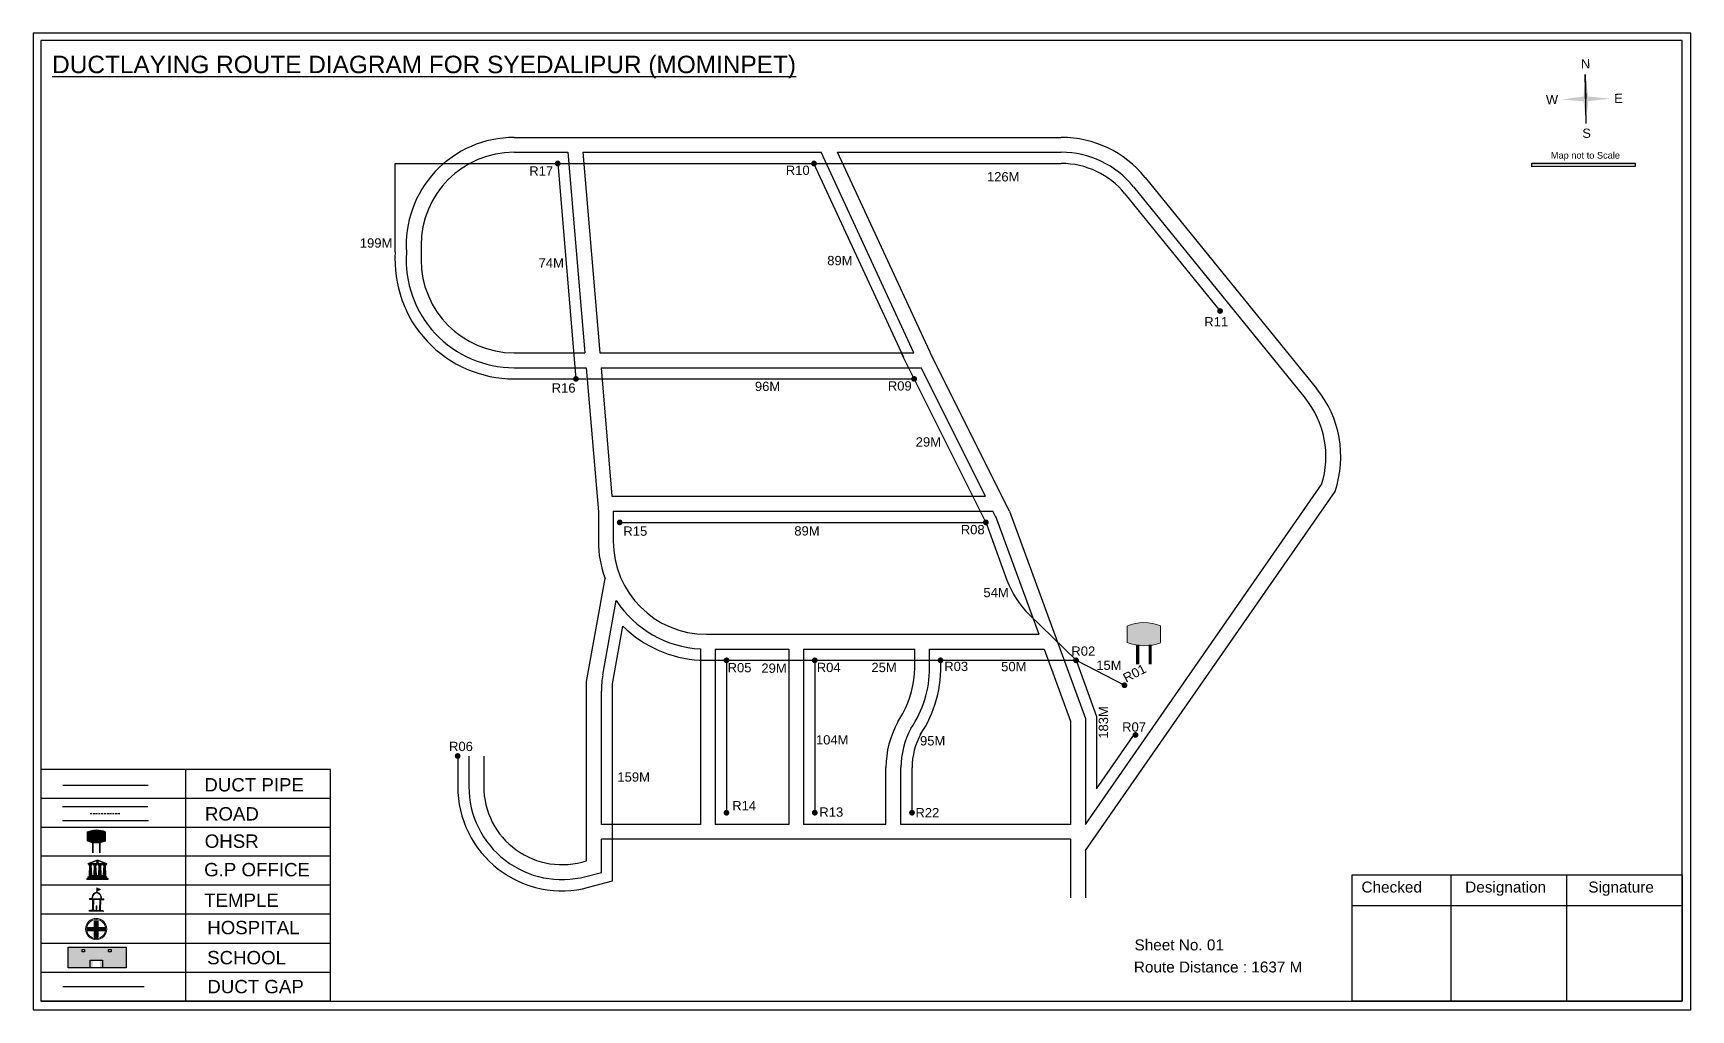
# Model space of a CAD drawing. Header units: inches. Extents: x 660 to 7040, y 655 to 1179.
# Drawn here: x 2349 to 3239, y 655 to 1179 of the extents above; entities that cross this region are included whole.
import ezdxf

# ---------------------------------------------------------------- set-up
doc = ezdxf.new("R2010")
doc.units = ezdxf.units.IN
doc.header["$MEASUREMENT"] = 0
doc.linetypes.add('DASHEDX2', pattern=[1.5, 1, -0.5])
for name, color, linetype in [('LANDMARK', 7, 'Continuous'), ('OHT', 7, 'Continuous'), ('pipe', 5, 'Continuous')]:
    doc.layers.add(name, color=color, linetype=linetype)
doc.styles.get("Standard").update_dxf_attribs({"font": 'arial.ttf'})

# ---------------------------------------------------------------- blocks, each defined once
blk = doc.blocks.new('OHT')
at = {"linetype": 'Continuous', "lineweight": 0, "true_color": 0x0ffffc}
blk.add_hatch(color=4, dxfattribs=at).paths.add_polyline_path([(0.012, 1), (0, 1, 0.101323), (-0.4, 0.916), (-0.4, 0.525, 0.194075), (0.399, 0.521), (0.399, 0.921, 0.097877)])
at = {"color": 4, "linetype": 'Continuous', "lineweight": 0, "true_color": 0x0ffffc, "flags": 128}
for points in [[(-0.4, 0.525), (-0.4, 0.916)], [(0.399, 0.521), (0.399, 0.921)]]:
    blk.add_lwpolyline(points, dxfattribs=at)
at = {"color": 4, "linetype": 'Continuous', "lineweight": 0, "true_color": 0x0ffffc, "const_width": 0.075, "flags": 128}
for points in [[(-0.15, 0), (-0.15, 0.475)], [(0.15, 0), (0.15, 0.473)]]:
    blk.add_lwpolyline(points, dxfattribs=at)
at = {"color": 4, "linetype": 'Continuous', "lineweight": 0, "true_color": 0x0ffffc}
for centre, radius, start, end in [((0.006, -0.019), 1.019, 67.3109, 113.4711), ((0.004, 1.513), 1.068, 247.7682, 291.7007)]:
    blk.add_arc(centre, radius, start, end, dxfattribs=at)
blk = doc.blocks.new('Government_Office')
at = {"linetype": 'Continuous', "lineweight": 0, "true_color": 0xff0000}
h = blk.add_hatch(color=1, dxfattribs=at)
h.paths.add_polyline_path([(0.44, 0.72), (0.45, 0.75), (0, 0.93), (-0.45, 0.75), (-0.44, 0.72)])
h.paths.add_polyline_path([(0.355, 0.75), (-0.355, 0.75), (0, 0.9)], flags=16)
h.paths.add_polyline_path([(0, 0.778, -1), (0, 0.872, -1)], flags=0)
h = blk.add_hatch(color=1, dxfattribs=at)
edge = h.paths.add_edge_path()
edge.add_arc((0, 0.825), 0.0467, 90, 270)
edge.add_arc((0, 0.825), 0.0467, 270, 450)
for points in [[(-0.5, 0.05), (0.5, 0.05), (0.5, 0), (-0.5, 0)], [(-0.45, 0.075), (-0.45, 0.12), (0.45, 0.12), (0.45, 0.075)], [(-0.4, 0.14), (-0.4, 0.18), (0.4, 0.18), (0.4, 0.14)]]:
    blk.add_hatch(color=1, dxfattribs=at).paths.add_polyline_path(points)
h = blk.add_hatch(color=1, dxfattribs=at)
edge = h.paths.add_edge_path()
edge.add_line((-0.27, 0.195), (-0.295, 0.675))
edge.add_line((-0.295, 0.675), (-0.29, 0.675))
edge.add_arc((-0.278, 0.688), 0.0176, 225.30401, 441.56588)
edge.add_line((-0.275, 0.705), (-0.395, 0.705))
edge.add_arc((-0.392, 0.688), 0.0176, 98.43412, 314.69599)
edge.add_line((-0.38, 0.675), (-0.375, 0.675))
edge.add_line((-0.375, 0.675), (-0.4, 0.195))
edge.add_line((-0.4, 0.195), (-0.27, 0.195))
h = blk.add_hatch(color=1, dxfattribs=at)
edge = h.paths.add_edge_path()
edge.add_line((-0.047, 0.195), (-0.072, 0.675))
edge.add_line((-0.072, 0.675), (-0.067, 0.675))
edge.add_arc((-0.054, 0.688), 0.0176, 225.30401, 441.56588)
edge.add_line((-0.052, 0.705), (-0.172, 0.705))
edge.add_arc((-0.169, 0.688), 0.0176, 98.43412, 314.69599)
edge.add_line((-0.157, 0.675), (-0.152, 0.675))
edge.add_line((-0.152, 0.675), (-0.177, 0.195))
edge.add_line((-0.177, 0.195), (-0.047, 0.195))
h = blk.add_hatch(color=1, dxfattribs=at)
edge = h.paths.add_edge_path()
edge.add_line((0.177, 0.195), (0.152, 0.675))
edge.add_line((0.152, 0.675), (0.157, 0.675))
edge.add_arc((0.169, 0.688), 0.0176, 225.30401, 441.56588)
edge.add_line((0.172, 0.705), (0.052, 0.705))
edge.add_arc((0.054, 0.688), 0.0176, 98.43412, 314.69599)
edge.add_line((0.067, 0.675), (0.072, 0.675))
edge.add_line((0.072, 0.675), (0.047, 0.195))
edge.add_line((0.047, 0.195), (0.177, 0.195))
h = blk.add_hatch(color=1, dxfattribs=at)
edge = h.paths.add_edge_path()
edge.add_line((0.4, 0.195), (0.375, 0.675))
edge.add_line((0.375, 0.675), (0.38, 0.675))
edge.add_arc((0.392, 0.688), 0.0176, 225.30401, 441.56588)
edge.add_line((0.395, 0.705), (0.275, 0.705))
edge.add_arc((0.278, 0.688), 0.0176, 98.43412, 314.69599)
edge.add_line((0.29, 0.675), (0.295, 0.675))
edge.add_line((0.295, 0.675), (0.27, 0.195))
edge.add_line((0.27, 0.195), (0.4, 0.195))
at = {"color": 1, "linetype": 'Continuous', "lineweight": 0, "true_color": 0xff0000, "flags": 128}
for points in [[(-0.45, 0.75), (-0.44, 0.72), (0.44, 0.72), (0.45, 0.75), (0, 0.93)], [(-0.355, 0.75), (0.355, 0.75), (0, 0.9)], [(-0.5, 0.05), (0.5, 0.05), (0.5, 0), (-0.5, 0)], [(-0.45, 0.075), (-0.45, 0.12), (0.45, 0.12), (0.45, 0.075)], [(-0.4, 0.14), (-0.4, 0.18), (0.4, 0.18), (0.4, 0.14)]]:
    blk.add_lwpolyline(points, close=True, dxfattribs=at)
for points in [[(0, 0.872, 1), (0, 0.778, 1)], [(-0.27, 0.195), (-0.295, 0.675), (-0.29, 0.675, 1.379694), (-0.275, 0.705), (-0.395, 0.705, 1.379694), (-0.38, 0.675), (-0.375, 0.675), (-0.4, 0.195)], [(-0.047, 0.195), (-0.072, 0.675), (-0.067, 0.675, 1.379694), (-0.052, 0.705), (-0.172, 0.705, 1.379694), (-0.157, 0.675), (-0.152, 0.675), (-0.177, 0.195)], [(0.177, 0.195), (0.152, 0.675), (0.157, 0.675, 1.379694), (0.172, 0.705), (0.052, 0.705, 1.379694), (0.067, 0.675), (0.072, 0.675), (0.047, 0.195)], [(0.4, 0.195), (0.375, 0.675), (0.38, 0.675, 1.379694), (0.395, 0.705), (0.275, 0.705, 1.379694), (0.29, 0.675), (0.295, 0.675), (0.27, 0.195)]]:
    blk.add_lwpolyline(points, format="xyb", close=True, dxfattribs=at)
blk = doc.blocks.new('Temple')
at = {"linetype": 'Continuous', "lineweight": 0, "true_color": 0xff0000}
h = blk.add_hatch(color=1, dxfattribs=at)
edge = h.paths.add_edge_path()
edge.add_line((0.175, 0.49), (0.225, 0.49))
edge.add_line((0.225, 0.49), (0.225, 0.497))
edge.add_line((0.225, 0.497), (0.307, 0.497))
edge.add_line((0.307, 0.497), (0.307, 0.533))
edge.add_line((0.307, 0.533), (0.257, 0.533))
edge.add_line((0.257, 0.533), (0.257, 0.54))
edge.add_line((0.257, 0.54), (0.2, 0.54))
edge.add_spline(control_points=[(0.2, 0.54), (0.2, 0.589), (0.19, 0.638), (0.142, 0.743), (0.092, 0.79), (0.027, 0.805), (0.02, 0.806), (0.012, 0.806)], knot_values=[4.712389, 4.712389, 4.712389, 4.712389, 5.278166, 5.278166, 6.117402, 6.117402, 6.223801, 6.223801, 6.223801, 6.223801], degree=3, periodic=0)
edge.add_line((0.012, 0.806), (0.012, 0.79))
edge.add_line((0.012, 0.79), (-0.012, 0.79))
edge.add_line((-0.012, 0.79), (-0.012, 0.806))
edge.add_spline(control_points=[(-0.012, 0.806), (-0.055, 0.802), (-0.096, 0.781), (-0.171, 0.699), (-0.197, 0.628), (-0.2, 0.55), (-0.2, 0.545), (-0.2, 0.54)], knot_values=[6.343965, 6.343965, 6.343965, 6.343965, 6.956638, 6.956638, 7.795874, 7.795874, 7.853982, 7.853982, 7.853982, 7.853982], degree=3, periodic=0)
edge.add_line((-0.2, 0.54), (-0.257, 0.54))
edge.add_line((-0.257, 0.54), (-0.257, 0.533))
edge.add_line((-0.257, 0.533), (-0.307, 0.533))
edge.add_line((-0.307, 0.533), (-0.307, 0.497))
edge.add_line((-0.307, 0.497), (-0.225, 0.497))
edge.add_line((-0.225, 0.497), (-0.225, 0.49))
edge.add_line((-0.225, 0.49), (-0.175, 0.49))
edge.add_line((-0.175, 0.49), (-0.175, 0.07))
edge.add_arc((-0.205, 0.07), 0.03, -90, 0, ccw=False)
edge.add_line((-0.205, 0.04), (-0.257, 0.04))
edge.add_line((-0.257, 0.04), (-0.257, 0.033))
edge.add_line((-0.257, 0.033), (-0.307, 0.033))
edge.add_line((-0.307, 0.033), (-0.307, 0))
edge.add_line((-0.307, 0), (0.307, 0))
edge.add_line((0.307, 0), (0.307, 0.033))
edge.add_line((0.307, 0.033), (0.257, 0.033))
edge.add_line((0.257, 0.033), (0.257, 0.04))
edge.add_line((0.257, 0.04), (0.205, 0.04))
edge.add_arc((0.205, 0.07), 0.03, 180, 270, ccw=False)
edge.add_line((0.175, 0.07), (0.175, 0.49))
h.paths.add_polyline_path([(0.125, 0.07, -0.414214), (0.095, 0.04), (0.05, 0.04), (0.05, 0.033), (-0.05, 0.033), (-0.05, 0.04), (-0.095, 0.04, -0.414214), (-0.125, 0.07), (-0.125, 0.497), (0.125, 0.497)], flags=16)
edge = h.paths.add_edge_path(flags=16)
edge.add_ellipse((0, 0.54), major_axis=(0, 0.242), ratio=0.722808, start_angle=270, end_angle=450, ccw=False)
edge.add_line((0.175, 0.54), (-0.175, 0.54))
h.paths.add_polyline_path([(0.012, 0.23), (0.012, 0.07), (-0.012, 0.07), (-0.012, 0.23)], flags=0)
h = blk.add_hatch(color=1, dxfattribs=at)
edge = h.paths.add_edge_path()
edge.add_line((0.012, 0.857), (0, 0.85))
edge.add_line((0, 0.85), (-0.003, 0.925))
edge.add_line((-0.003, 0.925), (-0.012, 0.925))
edge.add_line((-0.012, 0.925), (-0.012, 0.806))
edge.add_spline(control_points=[(-0.012, 0.806), (-0.004, 0.807), (0.004, 0.807), (0.012, 0.806)], knot_values=[6.223801, 6.223801, 6.223801, 6.223801, 6.343965, 6.343965, 6.343965, 6.343965], degree=3, periodic=0)
edge.add_line((0.012, 0.806), (0.012, 0.857))
h = blk.add_hatch(color=1, dxfattribs=at)
edge = h.paths.add_edge_path()
edge.add_line((0.012, 0.79), (0.012, 0.806))
edge.add_spline(control_points=[(0.012, 0.806), (0.004, 0.807), (-0.004, 0.807), (-0.012, 0.806)], knot_values=[6.223801, 6.223801, 6.223801, 6.223801, 6.343965, 6.343965, 6.343965, 6.343965], degree=3, periodic=0)
edge.add_line((-0.012, 0.806), (-0.012, 0.79))
edge.add_line((-0.012, 0.79), (0.012, 0.79))
at = {"linetype": 'Continuous', "lineweight": 0, "true_color": 0xe66000}
blk.add_hatch(color=32, dxfattribs=at).paths.add_polyline_path([(-0.006, 1), (0.147, 0.931), (0, 0.85)])
at = {"color": 1, "linetype": 'Continuous', "lineweight": 0, "true_color": 0xff0000, "flags": 128}
for points in [[(0.012, 0.925), (-0.012, 0.925), (-0.012, 0.79), (0.012, 0.79)], [(0.012, 0.23), (-0.012, 0.23), (-0.012, 0.07), (0.012, 0.07)]]:
    blk.add_lwpolyline(points, close=True, dxfattribs=at)
at = {"color": 32, "linetype": 'Continuous', "lineweight": 0, "true_color": 0xe66000, "flags": 128}
blk.add_lwpolyline([(-0.006, 1), (0.147, 0.931), (0, 0.85), (-0.006, 1)], dxfattribs=at)
at = {"color": 1, "linetype": 'Continuous', "lineweight": 0, "true_color": 0xff0000, "flags": 128}
blk.add_lwpolyline([(0.2, 0.54), (0.257, 0.54), (0.257, 0.533), (0.307, 0.533), (0.307, 0.497), (0.225, 0.497), (0.225, 0.49), (0.175, 0.49), (0.175, 0.07, 0.414214), (0.205, 0.04), (0.257, 0.04), (0.257, 0.033), (0.307, 0.033), (0.307, 0), (-0.307, 0), (-0.307, 0.033), (-0.257, 0.033), (-0.257, 0.04), (-0.205, 0.04, 0.414214), (-0.175, 0.07), (-0.175, 0.49), (-0.225, 0.49), (-0.225, 0.497), (-0.307, 0.497), (-0.307, 0.533), (-0.257, 0.533), (-0.257, 0.54), (-0.2, 0.54)], format="xyb", dxfattribs=at)
blk.add_lwpolyline([(-0.175, 0.54), (0.175, 0.54)], dxfattribs=at)
blk.add_lwpolyline([(0.125, 0.497), (0.125, 0.07, -0.414214), (0.095, 0.04), (0.05, 0.04), (0.05, 0.033), (-0.05, 0.033), (-0.05, 0.04), (-0.095, 0.04, -0.414214), (-0.125, 0.07), (-0.125, 0.497)], format="xyb", close=True, dxfattribs=at)
at = {"color": 1, "linetype": 'Continuous', "lineweight": 0, "true_color": 0xff0000}
blk.add_ellipse((0, 0.54), major_axis=(0, 0.242), ratio=0.722808, start_param=4.712389, end_param=7.853982, dxfattribs=at)
blk.add_open_spline([(0.2, 0.54), (0.2, 0.589), (0.19, 0.638), (0.142, 0.743), (0.092, 0.79), (-0.023, 0.816), (-0.085, 0.794), (-0.171, 0.699), (-0.197, 0.628), (-0.2, 0.55), (-0.2, 0.545), (-0.2, 0.54)], degree=3, knots=[4.712389, 4.712389, 4.712389, 4.712389, 5.278166, 5.278166, 6.117402, 6.117402, 6.956638, 6.956638, 7.795874, 7.795874, 7.853982, 7.853982, 7.853982, 7.853982], dxfattribs=at)
blk = doc.blocks.new('*U5')
at = {"color": 0, "linetype": 'DASHEDX2', "transparency": 16777216}
blk.add_line((-8.22, 0), (8.01, 0), dxfattribs=at)
blk = doc.blocks.new('Hospital')
at = {"linetype": 'Continuous', "lineweight": 0, "true_color": 0x000000}
h = blk.add_hatch(color=18, dxfattribs=at)
h.paths.add_polyline_path([(-0.5, 0, 1), (0.5, 0, 1)])
h.paths.add_polyline_path([(0.446, 0, -1), (-0.446, 0, -1)], flags=16)
at = {"linetype": 'Continuous', "true_color": 0xff0000}
blk.add_hatch(color=1, dxfattribs=at).paths.add_polyline_path([(-0.394, 0.08), (-0.08, 0.08), (-0.08, 0.394), (0.08, 0.394), (0.08, 0.08), (0.394, 0.08), (0.394, -0.08), (0.08, -0.08), (0.08, -0.394), (-0.08, -0.394), (-0.08, -0.08), (-0.394, -0.08)])
at = {"color": 1, "linetype": 'Continuous', "true_color": 0xff0000, "flags": 128}
blk.add_lwpolyline([(-0.394, 0.08), (-0.08, 0.08), (-0.08, 0.394), (0.08, 0.394), (0.08, 0.08), (0.394, 0.08), (0.394, -0.08), (0.08, -0.08), (0.08, -0.394), (-0.08, -0.394), (-0.08, -0.08), (-0.394, -0.08)], close=True, dxfattribs=at)
at = {"color": 18, "linetype": 'Continuous', "lineweight": 0, "true_color": 0x000000}
for radius in [0.5, 0.446]:
    blk.add_circle((0, 0), radius, dxfattribs=at)

msp = doc.modelspace()

# ---------------------------------------------------------------- hatches: boundary and pattern name
at = {"ltscale": 0.5}
h = msp.add_hatch(color=5, dxfattribs=at)
h.dxf.hatch_style = 1
h.paths.add_polyline_path([(2632.01, 1109.44, 1), (2628.89, 1109.44, 1)])
h = msp.add_hatch(color=5, dxfattribs=at)
h.dxf.hatch_style = 1
h.paths.add_polyline_path([(2769.63, 1109.44, 1), (2766.51, 1109.44, 1)])
at = {"true_color": 0x0093dd}
h = msp.add_hatch(color=142, dxfattribs=at)
h.dxf.hatch_style = 1
h.paths.add_polyline_path([(3153.56, 1109.56), (3153.56, 1107.71), (3209.07, 1107.84), (3209.07, 1109.68)])
at = {"ltscale": 0.5}
h = msp.add_hatch(color=5, dxfattribs=at)
h.dxf.hatch_style = 1
h.paths.add_polyline_path([(2987.7, 1030.23, 1), (2984.58, 1030.23, 1)])
h = msp.add_hatch(color=5, dxfattribs=at)
h.dxf.hatch_style = 1
h.paths.add_polyline_path([(2641.79, 993.77, 1), (2638.67, 993.77, 1)])
h = msp.add_hatch(color=5, dxfattribs=at)
h.dxf.hatch_style = 1
h.paths.add_polyline_path([(2823.43, 993.77, 1), (2820.32, 993.77, 1)])
h = msp.add_hatch(color=5, dxfattribs=at)
h.dxf.hatch_style = 1
h.paths.add_polyline_path([(2665.3, 916.72, 1), (2662.19, 916.72, 1)])
h = msp.add_hatch(color=5, dxfattribs=at)
h.dxf.hatch_style = 1
h.paths.add_polyline_path([(2861.93, 916.72, 1), (2858.81, 916.72, 1)])
h = msp.add_hatch(color=5, dxfattribs=at)
h.dxf.hatch_style = 1
h.paths.add_polyline_path([(2722.63, 842.64, 1), (2719.51, 842.64, 1)])
h = msp.add_hatch(color=5, dxfattribs=at)
h.dxf.hatch_style = 1
h.paths.add_polyline_path([(2770.05, 842.64, 1), (2766.93, 842.64, 1)])
h = msp.add_hatch(color=5, dxfattribs=at)
h.dxf.hatch_style = 1
h.paths.add_polyline_path([(2837.57, 842.64, 1), (2834.46, 842.64, 1)])
h = msp.add_hatch(color=5, dxfattribs=at)
h.dxf.hatch_style = 1
h.paths.add_polyline_path([(2910.35, 842.64, 1), (2907.23, 842.64, 1)])
h = msp.add_hatch(color=5, dxfattribs=at)
h.dxf.hatch_style = 1
h.paths.add_polyline_path([(2936.36, 829.25, 1), (2933.24, 829.25, 1)])
h = msp.add_hatch(color=5, dxfattribs=at)
h.dxf.hatch_style = 1
h.paths.add_polyline_path([(2942.27, 802.56, 1), (2939.15, 802.56, 1)])
h = msp.add_hatch(color=5, dxfattribs=at)
h.dxf.hatch_style = 1
h.paths.add_polyline_path([(2578.31, 791.25, 1), (2575.19, 791.25, 1)])
h = msp.add_hatch(color=5, dxfattribs=at)
h.dxf.hatch_style = 1
h.paths.add_polyline_path([(2722.63, 760.79, 1), (2719.51, 760.79, 1)])
h = msp.add_hatch(color=5, dxfattribs=at)
h.dxf.hatch_style = 1
h.paths.add_polyline_path([(2770.05, 760.79, 1), (2766.93, 760.79, 1)])
h = msp.add_hatch(color=5, dxfattribs=at)
h.dxf.hatch_style = 1
h.paths.add_polyline_path([(2822.27, 760.79, 1), (2819.15, 760.79, 1)])
at = {"true_color": 0xc8c92d}
h = msp.add_hatch(color=52, dxfattribs=at)
h.dxf.hatch_style = 1
h.paths.add_polyline_path([(2373.75, 688.62), (2367.58, 688.62), (2367.58, 677.54), (2373.75, 677.54)])
h.paths.add_polyline_path([(2398.6, 688.62), (2392.43, 688.62), (2392.43, 677.54), (2398.6, 677.54)])
at = {"true_color": 0x293189}
h = msp.add_hatch(color=177, dxfattribs=at)
h.dxf.hatch_style = 1
h.paths.add_polyline_path([(2392.43, 688.62), (2373.75, 688.62), (2373.75, 677.54), (2380.76, 677.54), (2380.76, 681.17), (2384.61, 681.17), (2384.61, 677.54), (2392.43, 677.54)])
h.paths.add_polyline_path([(2376.42, 686.15), (2375.04, 686.15), (2375.04, 687.42), (2376.42, 687.42)], flags=16)
h.paths.add_polyline_path([(2389.29, 686.15), (2389.29, 687.42), (2390.67, 687.42), (2390.67, 686.15)], flags=16)

# ---------------------------------------------------------------- linework, layer by layer
for p, q in [((3182.71, 1130.9), (3182.25, 1157.2)), ((2607.06, 1123.44), (2900.88, 1123.44)), ((2607.06, 1115.44), (2635.96, 1115.44)), ((2635.96, 1115.44), (2645.07, 1007.77)), ((2643.99, 1115.44), (2771.91, 1115.44)), ((2643.99, 1115.44), (2653.1, 1007.77)), ((2821.71, 1007.77), (2771.91, 1115.44)), ((2780.72, 1115.44), (2900.88, 1115.44)), ((2830.2, 1008.47), (2780.72, 1115.44)), ((2939.7, 1096.95), (3031.78, 983.51)), ((2945.91, 1101.99), (3038, 988.55)), ((2557.06, 1065.44), (2557.06, 1057.77)), ((2607.06, 1007.77), (2645.07, 1007.77)), ((2653.1, 1007.77), (2821.71, 1007.77)), ((2873.08, 922.72), (2830.87, 1007.08)), ((2607.06, 999.77), (2645.75, 999.77)), ((2645.75, 999.77), (2652.29, 922.38)), ((2653.77, 999.77), (2825.58, 999.77)), ((2653.77, 999.77), (2659.61, 930.72)), ((2860.13, 930.72), (2825.58, 999.77)), ((2913.83, 754.54), (3040.66, 936.98)), ((2659.61, 930.72), (2860.13, 930.72)), ((2913.83, 740.53), (3047.89, 933.38)), ((2652.29, 922.38), (2652.29, 906.64)), ((2660.29, 922.72), (2864.14, 922.72)), ((2660.29, 922.72), (2660.29, 906.64)), ((2865.93, 919.14), (2864.14, 922.72)), ((2865.57, 919.97), (2888.76, 856.64)), ((2873.08, 922.72), (2913.83, 811.43)), ((2645.9, 831.21), (2655.9, 886.5)), ((2654.69, 834.91), (2661.89, 874.68)), ((2710.29, 856.64), (2888.76, 856.64)), ((2707.07, 848.73), (2707.07, 754.54)), ((2715.07, 848.64), (2715.07, 754.54)), ((2715.07, 848.64), (2754.49, 848.64)), ((2754.49, 848.64), (2754.49, 754.54)), ((2762.49, 848.64), (2762.49, 754.54)), ((2762.49, 848.64), (2822.14, 848.64)), ((2822.14, 838.63), (2822.14, 848.64)), ((2830.14, 838.63), (2830.14, 848.64)), ((2830.14, 848.64), (2891.68, 848.64)), ((2891.68, 848.64), (2905.83, 810.01)), ((2645.9, 735.01), (2645.9, 831.21)), ((2653.9, 754.54), (2653.9, 826)), ((2813.15, 809.56), (2815.7, 814.08)), ((2913.83, 811.43), (2913.83, 754.54)), ((2905.83, 810.01), (2905.83, 754.54)), ((2352.9, 784.06), (2352.9, 659.64)), ((2430.67, 784.06), (2430.67, 659.64)), ((2582.75, 791.25), (2582.75, 774.9)), ((2590.75, 791.25), (2590.75, 774.9)), ((2806.71, 754.54), (2806.71, 785.01)), ((2814.71, 754.54), (2814.71, 785.01)), ((2508.43, 768.51), (2352.9, 768.51)), ((2364.56, 764.21), (2410.44, 764.21)), ((2364.56, 756.69), (2410.68, 756.69)), ((2508.43, 752.95), (2352.9, 752.95)), ((2707.07, 754.54), (2653.9, 754.54)), ((2754.49, 754.54), (2715.07, 754.54)), ((2806.71, 754.54), (2762.49, 754.54)), ((2905.83, 754.54), (2814.71, 754.54)), ((2905.83, 746.54), (2653.9, 746.54)), ((2653.9, 728.77), (2653.9, 746.54)), ((2905.83, 746.54), (2905.83, 715.02)), ((2913.83, 740.53), (2913.83, 715.02)), ((2508.43, 737.4), (2352.9, 737.4)), ((2508.43, 721.85), (2352.9, 721.85)), ((2645.49, 726.55), (2653.9, 728.77)), ((2508.43, 706.29), (2352.9, 706.29)), ((2352.9, 690.74), (2508.43, 690.74)), ((2352.9, 675.19), (2508.43, 675.19)), ((2508.43, 659.64), (2352.9, 659.64))]:
    msp.add_line(p, q)
at = {"color": 1}
msp.add_line((3182.25, 1157.2), (3182.48, 1144.04), dxfattribs=at)
at = {"color": 242, "true_color": 0xcd2027}
for p, q in [((3109.96, 727.48), (3109.96, 659.59)), ((3172.17, 727.48), (3172.17, 659.59)), ((3057, 711.04), (3234.22, 711.04))]:
    msp.add_line(p, q, dxfattribs=at)
for points in [[(2348.79, 1179.44), (2348.79, 654.94), (3238.93, 654.94), (3238.93, 1179.44)], [(2352.9, 1175.42), (2352.9, 659.65), (3234.22, 659.65), (3234.22, 1175.42)], [(2398.66, 688.62), (2398.66, 677.54), (2367.58, 677.54), (2367.58, 688.62)], [(2376.42, 687.42), (2376.42, 686.15), (2375.04, 686.15), (2375.04, 687.42)], [(2389.29, 686.15), (2389.29, 687.42), (2390.67, 687.42), (2390.67, 686.15)]]:
    msp.add_lwpolyline(points, close=True)
at = {"color": 142, "true_color": 0x0093dd}
msp.add_lwpolyline([(3209.07, 1107.84), (3153.56, 1107.71), (3153.56, 1109.56), (3209.07, 1109.68), (3209.07, 1107.84)], dxfattribs=at)
for points in [[(2508.43, 659.64), (2508.43, 784.06), (2352.9, 784.06)], [(2379.43, 677.54), (2379.43, 681.64), (2385.95, 681.64), (2385.95, 677.54)]]:
    msp.add_lwpolyline(points)
at = {"color": 242, "true_color": 0xcd2027}
msp.add_lwpolyline([(3234.22, 659.59), (3057, 659.59), (3057, 727.48), (3234.22, 727.48)], close=True, dxfattribs=at)
for centre, radius, start, end in [((2607.06, 1065.44), 58, 90, 183.7901), ((2900.88, 1065.44), 58, 39.06829, 90), ((2607.06, 1065.44), 50, 90, 180), ((2900.88, 1065.44), 50, 39.06829, 90), ((2607.06, 1057.77), 58, 176.2099, 270), ((2607.06, 1057.77), 50, 180, 270), ((2875.58, 1029.46), 50, 204.82304, 206.58319), ((2992.96, 952), 58, 341.27181, 39.06829), ((2992.96, 952), 50, 342.51949, 39.06829), ((2710.29, 906.64), 58, 180, 200.32514), ((2710.29, 906.64), 50, 180, 270), ((2710.29, 906.64), 58, 213.44215, 266.81705), ((2772.14, 838.63), 50, 330.5978, 0), ((2772.14, 838.63), 58, 325.81498, 0), ((2703.9, 826), 50, 169.74055, 180), ((2856.71, 785.01), 50, 150.5978, 180), ((2859.89, 784.6), 45.18, 151.66842, 179.48029), ((2632.75, 774.9), 50, 180, 284.7604), ((2632.75, 774.9), 42, 180, 288.23634)]:
    msp.add_arc(centre, radius, start, end)
at = {"color": 1}
msp.add_solid([(3181.18, 1144.02), (3184, 1144.07), (3182.25, 1157.2)], dxfattribs=at)
for points in [[(3182.51, 1142.75), (3182.46, 1145.57), (3169.33, 1143.82)], [(3181.18, 1144.02), (3184, 1144.07), (3182.71, 1130.9)], [(3182.51, 1142.76), (3182.46, 1145.57), (3195.63, 1144.28)]]:
    msp.add_solid(points)
at = {"layer": 'OHT', "color": 5}
msp.add_line((2364.73, 775.59), (2410.61, 775.59), dxfattribs=at)
at = {"layer": 'OHT', "color": 1}
msp.add_line((2364.73, 667.41), (2408.32, 667.41), dxfattribs=at)
at = {"layer": 'pipe'}
for p, q in [((2543.2, 1062), (2543.2, 1109.44)), ((2543.2, 1109.44), (2607.06, 1109.44)), ((2607.06, 1109.44), (2644.5, 1109.44)), ((2630.45, 1109.44), (2640.23, 993.77)), ((2643.99, 1109.44), (2783.5, 1109.44)), ((2816.26, 1005.25), (2768.07, 1109.44)), ((2780.72, 1109.44), (2900.88, 1109.44)), ((2935.04, 1093.17), (2986.14, 1030.23)), ((2860.21, 917.16), (2814.87, 1007.77)), ((2607.06, 993.77), (2645.75, 993.77)), ((2646.25, 993.77), (2821.87, 993.77)), ((2859.93, 917.91), (2871.7, 885.77)), ((2663.4, 916.72), (2860.37, 916.72)), ((2908.79, 842.64), (2883.68, 867.23)), ((2659.9, 829.95), (2665.5, 860.93)), ((2707.07, 842.64), (2762.49, 842.64)), ((2721.07, 842.64), (2721.07, 760.79)), ((2762.49, 842.64), (2830.14, 842.64)), ((2768.49, 842.64), (2768.49, 760.79)), ((2830.14, 842.64), (2908.79, 842.64)), ((2908.79, 842.64), (2919.83, 812.5)), ((2908.79, 842.64), (2934.8, 829.25)), ((2659.9, 754.54), (2659.9, 829.95)), ((2919.83, 812.5), (2919.83, 773.68)), ((2919.83, 773.68), (2940.59, 803.55)), ((2576.75, 791.25), (2576.75, 774.9)), ((2820.71, 760.79), (2820.71, 785.01)), ((2659.9, 724.14), (2659.9, 754.54)), ((2647.02, 720.75), (2659.9, 724.14))]:
    msp.add_line(p, q, dxfattribs=at)
for centre, radius, start, end in [((2900.88, 1065.44), 44, 39.06829, 90), ((2607.06, 1057.77), 64, 176.2099, 270), ((2918.65, 902.96), 50, 200.10995, 225.60904), ((2710.29, 906.64), 64, 225.58639, 266.81705), ((2772.14, 838.63), 64, 325.81498, 3.59534), ((2859.89, 784.6), 39.18, 151.66842, 179.48029), ((2632.75, 774.9), 56, 180, 284.7604)]:
    msp.add_arc(centre, radius, start, end, dxfattribs=at)

# ---------------------------------------------------------------- block references
at = {"linetype": 'DASHEDX2'}
msp.add_blockref('*U5', (2387.56, 760.45), dxfattribs=at)
at = {"layer": 'LANDMARK'}
for name, p, xscale, yscale, zscale in [('Government_Office', (2383.32, 724.99), 11.32114773247135, 11.32114773247135, 11.32114773247135), ('Hospital', (2382.63, 698.33), 11.41772014427468, 11.41772014427468, 11.41772014427468)]:
    msp.add_blockref(name, p, dxfattribs=dict(at, xscale=xscale, yscale=yscale, zscale=zscale))
at = {"layer": 'LANDMARK', "xscale": 12.62452535729322, "yscale": 12.62452535729322, "zscale": 12.62452535729322, "rotation": 358.3713438591284}
msp.add_blockref('Temple', (2382.75, 707.87), dxfattribs=at)
at = {"layer": 'OHT'}
for p, xscale, yscale, zscale in [((2945.26, 840.45), 22.41341502807723, 22.41341502807723, 22.41341502807723), ((2382.73, 739.09), 12.45189723782068, 12.45189723782068, 12.45189723782068)]:
    msp.add_blockref('OHT', p, dxfattribs=dict(at, xscale=xscale, yscale=yscale, zscale=zscale))

# ---------------------------------------------------------------- texts
at = {"color": 242, "true_color": 0xcd2027}
msp.add_text('%%UDUCTLAYING ROUTE DIAGRAM FOR SYEDALIPUR (MOMINPET)', height=9.375, dxfattribs=at).set_placement((2358.99, 1157.95))
for s, height, rotation, p in [('N', 4.95, 1.00631, (3179.95, 1160.47)), ('W', 4.95, 1.00631, (3161.2, 1141.24)), ('E', 4.95, 1.00631, (3197.8, 1141.88)), ('S', 4.95, 1.00631, (3180.69, 1123.18)), ('R01', 5, 27.73039, (2935.7, 830.53)), ('183M', 5, 90, (2926.01, 800.54))]:
    msp.add_text(s, height=height, rotation=rotation).set_placement(p)
for s, height, p in [('Map not to Scale', 3.5424, (3163.74, 1112.06)), ('R17', 5, (2615.18, 1102.91)), ('R10', 5, (2752.94, 1103.31)), ('126M', 5, (2860.94, 1099.81)), ('199M', 5, (2524.2, 1064.25)), ('89M', 5, (2775.19, 1054.81)), ('74M', 5, (2620.21, 1053.56)), ('R11', 5, (2977.66, 1021.94)), ('R16', 5, (2627.23, 986.41)), ('96M', 5, (2736.36, 987.24)), ('R09', 5, (2807.73, 987.5)), ('29M', 5, (2822.7, 957.42)), ('R15', 5, (2665.73, 909.53)), ('89M', 5, (2757.51, 909.65)), ('R08', 5, (2846.91, 910.33)), ('54M', 5, (2859.06, 876.54)), ('R02', 5, (2906.29, 845.09)), ('R05', 5, (2721.68, 836.19)), ('29M', 5, (2739.83, 835.93)), ('R04', 5, (2769.57, 836.32)), ('25M', 5, (2798.91, 836.32)), ('R03', 5, (2838.03, 836.88)), ('50M', 5, (2868.59, 836.78)), ('15M', 5, (2919.65, 837.51)), ('104M', 5, (2769.12, 797.44)), ('95M', 5, (2825, 796.93)), ('R07', 5, (2933.55, 804.33)), ('R06', 5, (2572.11, 793.91)), ('DUCT PIPE', 7.178, (2440.71, 772.22)), ('159M', 5, (2662.51, 777.48)), ('R14', 5, (2724.17, 762.07)), ('ROAD ', 7.178, (2441.02, 756.61)), ('R13', 5, (2770.96, 758.65)), ('R22', 5, (2822.56, 758.32)), ('OHSR', 7.178, (2440.92, 741.94)), ('G.P OFFICE', 7.178, (2440.6, 726.65)), ('Checked', 5.886, (3062.07, 717.94)), ('Designation', 5.886, (3117.77, 717.94)), ('Signature', 5.886, (3183.87, 717.94)), ('TEMPLE', 7.178, (2440.59, 710.24)), ('HOSPITAL', 7.178, (2442.27, 695.55)), ('SCHOOL', 7.178, (2442.21, 679.39)), ('Sheet No. 01', 5.886, (2940.21, 686.88)), ('Route Distance : 1637 M', 5.886, (2939.84, 675.01)), ('DUCT GAP', 7.178, (2442.31, 663.84))]:
    msp.add_text(s, height=height).set_placement(p)

doc.saveas('drawing.dxf')
